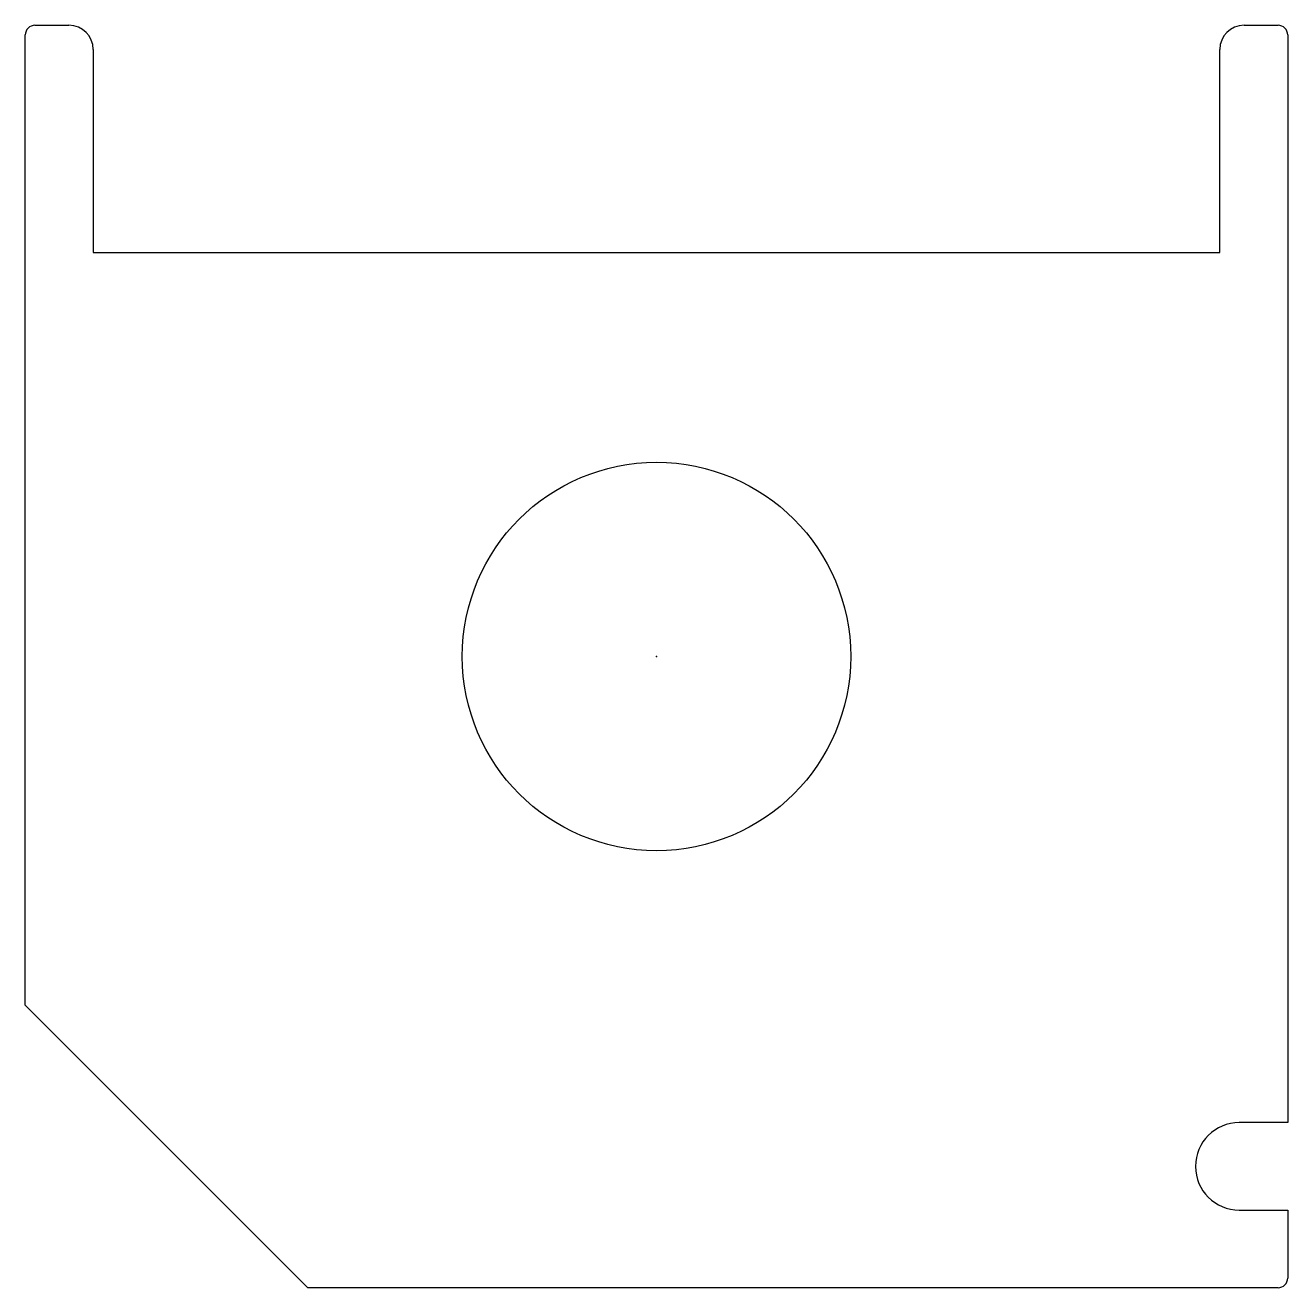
# Model space of a CAD drawing. Header units: millimetres. Extents: x -65 to 65, y -65 to 65.
import ezdxf

# ---------------------------------------------------------------- set-up
doc = ezdxf.new("R2010")
doc.units = ezdxf.units.MM
doc.layers.get('0').update_dxf_attribs({"linetype": 'CONTINUOUS'})

msp = doc.modelspace()

# ---------------------------------------------------------------- linework, layer by layer
for p, q in [((-65, -35.9), (-65, 64)), ((-64, 65), (-60.5, 65)), ((60.5, 65), (64, 65)), ((65, 64), (65, -48)), ((-58, 62.5), (-58, 41.6)), ((58, 41.6), (58, 62.5)), ((-58, 41.6), (58, 41.6)), ((-35.9, -65), (-65, -35.9)), ((65, -48), (60, -48)), ((60, -57), (65, -57)), ((65, -57), (65, -64)), ((64, -65), (-35.9, -65))]:
    msp.add_line(p, q)
msp.add_circle((0, 0), 20)
for centre, radius, start, end in [((-64, 64), 1, 90, 180), ((-60.5, 62.5), 2.5, 0, 90), ((60.5, 62.5), 2.5, 90, 180), ((64, 64), 1, 0, 90), ((60, -52.5), 4.5, 90, 180), ((60, -52.5), 4.5, 180, 270), ((64, -64), 1, -90, 0)]:
    msp.add_arc(centre, radius, start, end)
msp.add_point((0, 0))

doc.saveas('drawing.dxf')
